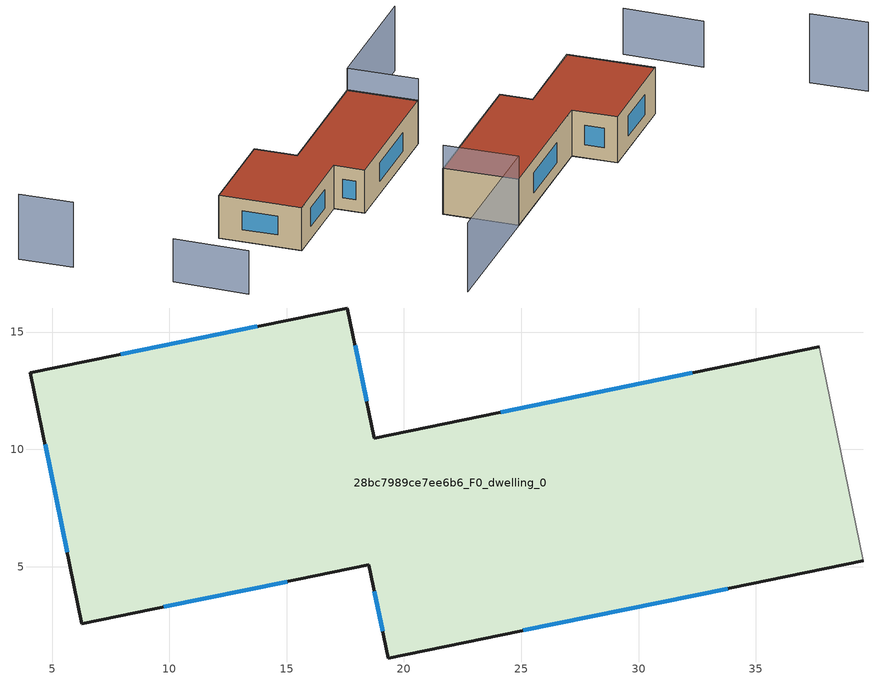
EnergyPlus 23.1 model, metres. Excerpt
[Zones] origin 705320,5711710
28bc7989ce7ee6b6_F0_dwelling_0
 floor ground (EU_floor_Construction): 39.57,5.24 37.7,14.37 18.73,10.48 17.59,16.02 4.07,13.26 6.27,2.57 18.51,5.07 19.32,1.11 z0
 wall outside (EU_wall_Construction): 39.57,5.24 19.32,1.11 18.51,5.07 6.27,2.57 4.07,13.26 17.59,16.02 18.73,10.48 37.7,14.37 z0:6
 wall adiabatic (EU_wall_Construction): 37.7,14.37 39.57,5.24 z0:6
 window (EU_Window_Construction): 5.64,5.62 4.7,10.21 / 7.92,14.05 13.74,15.24 / 17.92,14.44 18.4,12.06 / 24.13,11.59 32.29,13.26 / 33.8,4.06 25.09,2.28 / 19.09,2.23 18.74,3.94 / 15.02,4.36 9.76,3.28 z1.71:4.29
 roof outside (EU_roof_Construction): 37.7,14.37 39.57,5.24 19.32,1.11 18.51,5.07 6.27,2.57 4.07,13.26 17.59,16.02 18.73,10.48 z6
shading: -9.35,11.94 -7.55,2.13 z0:6; 39.57,5.24 37.7,14.37 / 37.7,14.37 55.79,18.09 / -13.53,31.75 -12.06,24.74 z0:9
[Building]
EU S2 Campaign: North Axis=0; Terrain=City; Solar Distribution=FullExterior
[Site:Location]
London: Latitude=51.5; Longitude=-0.5; Time Zone=0; Elevation=25
[SizingPeriod:WeatherFileDays]
AnnualSizingPeriod: Begin Month=1; Begin Day of Month=1; End Month=12; End Day of Month=31; Day of Week for Start Day=Monday; Use Weather File Daylight Saving Period=No; Use Weather File Rain and Snow Indicators=No
[MATERIAL]
EU_InternalMass_Material: Roughness=MediumRough; Thickness=0.1; Conductivity=1; Density=1800; Specific Heat=900; Thermal Absorptance=0.9; Solar Absorptance=0.7; Visible Absorptance=0.7
[MATERIAL:NOMASS] Roughness=MediumRough; Thermal Absorptance=0.9; Solar Absorptance=0.7; Visible Absorptance=0.7
Name | Thermal Resistance
EU_wall_NoMass | 0.71061
EU_roof_NoMass | 2.41608
EU_floor_NoMass | 1.75078
[WINDOWMATERIAL:SIMPLEGLAZINGSYSTEM]
EU_Window_SimpleGlazing: UFactor=2.64892; Solar Heat Gain Coefficient=0.76; Visible Transmittance=0.76
[CONSTRUCTION]
EU_wall_Construction: EU_wall_NoMass
EU_roof_Construction: EU_roof_NoMass
EU_floor_Construction: EU_floor_NoMass
EU_InternalMass_Construction: EU_InternalMass_Material
EU_Window_Construction: EU_Window_SimpleGlazing
[ZONE]
28bc7989ce7ee6b6_F0_dwelling_0: Type=1; Multiplier=1; Ceiling Height=autocalculate; Volume=2016.71; Floor Area=autocalculate; Part of Total Floor Area=Yes
[INTERNALMASS]
28bc7989ce7ee6b6_F0_dwelling_0_EU_InternalMass: Construction=EU_InternalMass_Construction; Zone or ZoneList=28bc7989ce7ee6b6_F0_dwelling_0; Surface Area=336.118
[OTHEREQUIPMENT]
EU_Step8_InternalGain_28bc7989ce7ee6b6_F0_dwelling_0_f000: Fuel Type=Electricity; Zone or ZoneList or Space or SpaceList=28bc7989ce7ee6b6_F0_dwelling_0; Schedule=EU_Step8_GainSchedule_28bc7989ce7ee6b6_F0_dwelling_0_f000; Design Level Calculation Method=Watts/Area; Power per Zone Floor Area=1; Fraction Latent=0; Fraction Radiant=0; Fraction Lost=0; Carbon Dioxide Generation Rate=0; EndUse Subcategory=EU_Step8_InternalGains
[ZONEVENTILATION:DESIGNFLOWRATE]
EU_ConstantAir_28bc7989ce7ee6b6_F0_dwelling_0: Zone or ZoneList or Space or SpaceList=28bc7989ce7ee6b6_F0_dwelling_0; Schedule=EU_AlwaysOn; Design Flow Rate Calculation Method=AirChanges/Hour; Air Changes per Hour=0.496673; Ventilation Type=Natural; Fan Pressure Rise=0; Fan Total Efficiency=1; Constant Term Coefficient=1; Temperature Term Coefficient=0; Velocity Term Coefficient=0; Velocity Squared Term Coefficient=0; Minimum Indoor Temperature=-100; Maximum Indoor Temperature=100; Delta Temperature=-100; Minimum Outdoor Temperature=-100; Maximum Outdoor Temperature=100; Maximum Wind Speed=40
[HVACTEMPLATE:THERMOSTAT]
EU_HeatOnly_28bc7989ce7ee6b6_F0_dwelling_0: Constant Heating Setpoint=20; Constant Cooling Setpoint=50
[HVACTEMPLATE:ZONE:IDEALLOADSAIRSYSTEM]
28bc7989ce7ee6b6_F0_dwelling_0: Template Thermostat=EU_HeatOnly_28bc7989ce7ee6b6_F0_dwelling_0; System Availability Schedule=EU_AlwaysOn; Maximum Heating Supply Air Temperature=50; Minimum Cooling Supply Air Temperature=13; Maximum Heating Supply Air Humidity Ratio=0.0156; Minimum Cooling Supply Air Humidity Ratio=0.0077; Heating Limit=NoLimit; Cooling Limit=NoLimit; Heating Availability Schedule=EU_AlwaysOn; Cooling Availability Schedule=EU_CoolingOff; Dehumidification Control Type=ConstantSensibleHeatRatio; Cooling Sensible Heat Ratio=0.7; Dehumidification Setpoint=60; Humidification Control Type=None; Humidification Setpoint=30; Outdoor Air Method=None; Outdoor Air Flow Rate per Person=0.00944; Outdoor Air Flow Rate per Zone Floor Area=0; Outdoor Air Flow Rate per Zone=0; Demand Controlled Ventilation Type=None; Outdoor Air Economizer Type=NoEconomizer; Heat Recovery Type=None; Sensible Heat Recovery Effectiveness=0.7; Latent Heat Recovery Effectiveness=0.65
[SIZING:ZONE]
28bc7989ce7ee6b6_F0_dwelling_0: Zone Cooling Design Supply Air Temperature Input Method=SupplyAirTemperature; Zone Cooling Design Supply Air Temperature=13; Zone Heating Design Supply Air Temperature Input Method=SupplyAirTemperature; Zone Heating Design Supply Air Temperature=50; Zone Cooling Design Supply Air Humidity Ratio=0.008; Zone Heating Design Supply Air Humidity Ratio=0.008; Cooling Design Air Flow Method=DesignDay; Cooling Design Air Flow Rate=0; Cooling Minimum Air Flow per Zone Floor Area=0.000762; Cooling Minimum Air Flow=0; Cooling Minimum Air Flow Fraction=0.2; Heating Design Air Flow Method=DesignDay; Heating Design Air Flow Rate=0; Heating Maximum Air Flow per Zone Floor Area=0.002032; Heating Maximum Air Flow=0.141576; Heating Maximum Air Flow Fraction=0.3; Account for Dedicated Outdoor Air System=No; Dedicated Outdoor Air System Control Strategy=NeutralSupplyAir; Dedicated Outdoor Air Low Setpoint Temperature for Design=autosize; Dedicated Outdoor Air High Setpoint Temperature for Design=autosize; Zone Load Sizing Method=Sensible Load Only No Latent Load; Zone Latent Cooling Design Supply Air Humidity Ratio Input Method=HumidityRatioDifference; Zone Cooling Design Supply Air Humidity Ratio Difference=0.005; Zone Latent Heating Design Supply Air Humidity Ratio Input Method=HumidityRatioDifference; Zone Humidification Design Supply Air Humidity Ratio Difference=0.005
[SCHEDULE:CONSTANT]
Name | Hourly Value
EU_AlwaysOn | 1
EU_CoolingOff | 0
[SCHEDULE:FILE]
EU_Step8_GainSchedule_28bc7989ce7ee6b6_F0_dwelling_0_f000: File=../../schedules/28bc7989ce7ee6b6/28bc7989ce7ee6b6_F0_dwelling_0_f000_gain.csv; Column Number=1; Rows to Skip at Top=0; Number of Hours of Data=8760; Column Separator=Comma; Interpolate to Timestep=No; Minutes per Item=60; Adjust Schedule for Daylight Savings=Yes
